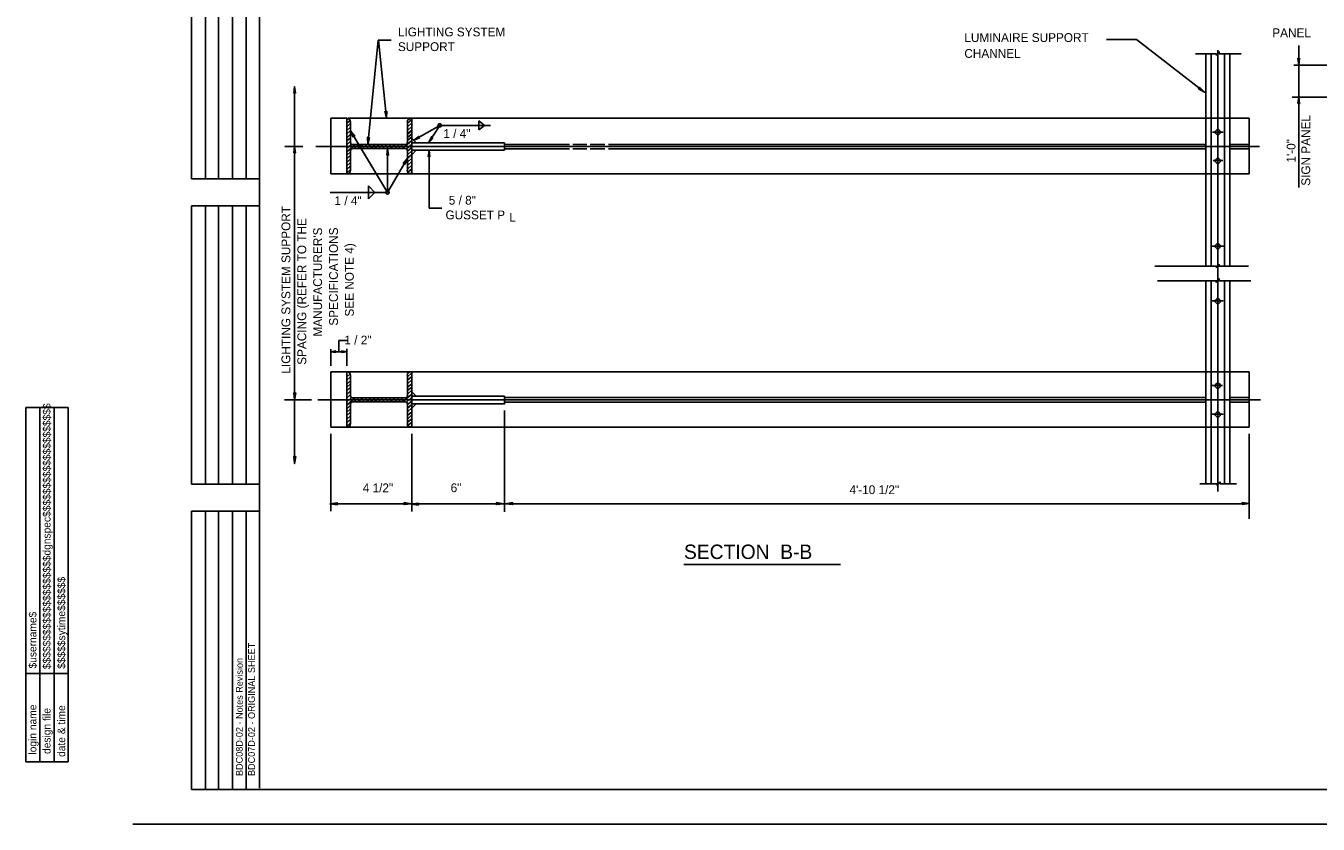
# Model space of a CAD drawing. Extents: x -3 to 26050223, y 0 to 12035012.
# Drawn here: x -3.03 to 33.64, y 0 to 22.65 of the extents above; entities that cross this region are included whole.
import ezdxf

# ---------------------------------------------------------------- set-up
doc = ezdxf.new("R2010")
doc.units = 0
for name, color, linetype in [('1', 7, 'Continuous'), ('2', 7, 'Continuous'), ('39', 7, 'Continuous')]:
    doc.layers.add(name, color=color, linetype=linetype)

msp = doc.modelspace()

# ---------------------------------------------------------------- linework, layer by layer
at = {"layer": '1'}
for p, q in [((3.6, 1.017), (3.6, 42.342)), ((1.667, 18.317), (1.667, 26.217)), ((2.067, 18.317), (2.067, 26.217)), ((2.433, 18.317), (2.433, 26.217)), ((2.833, 18.317), (2.833, 26.217)), ((3.217, 18.317), (3.217, 26.217)), ((6.967, 22.247), (6.667, 19.288)), ((7.333, 22.247), (6.967, 22.247)), ((6.975, 22.247), (7.2, 20.03)), ((27.632, 22.262), (28.482, 22.262)), ((28.482, 22.262), (30.415, 20.77)), ((33.086, 22.099), (33.086, 21.541)), ((30.158, 21.863), (30.75, 21.863)), ((30.45, 21.863), (30.45, 16.797)), ((30.6, 21.863), (30.6, 16.797)), ((30.75, 21.813), (30.825, 21.922)), ((30.75, 21.813), (30.75, 21.863)), ((30.792, 21.963), (30.792, 9.438)), ((30.825, 21.863), (30.825, 21.922)), ((30.825, 21.863), (31.45, 21.863)), ((30.983, 21.863), (30.983, 16.797)), ((31.133, 21.863), (31.133, 15.838)), ((32.945, 21.541), (34.511, 21.541)), ((33.086, 21.541), (33.086, 20.632)), ((4.592, 20.93), (4.592, 19.23)), ((32.903, 20.632), (34.67, 20.632)), ((33.086, 20.632), (33.086, 18.066)), ((5.617, 20.03), (5.617, 18.455)), ((5.617, 20.03), (6.083, 20.03)), ((6.075, 20.03), (6.075, 18.455)), ((6.075, 19.997), (6.108, 20.03)), ((6.075, 19.888), (6.175, 19.98)), ((6.075, 19.788), (6.183, 19.888)), ((6.117, 20.03), (7.883, 20.03)), ((6.183, 19.93), (6.183, 19.338)), ((7.792, 19.888), (7.917, 19.997)), ((7.792, 19.93), (7.792, 19.338)), ((7.792, 19.788), (7.917, 19.897)), ((7.892, 20.03), (11.133, 20.03)), ((7.917, 20.03), (7.917, 19.463)), ((8.717, 19.83), (7.975, 19.405)), ((8.717, 19.83), (8.392, 19.338)), ((8.717, 19.83), (10.15, 19.83)), ((9.825, 19.705), (9.825, 19.955)), ((9.825, 19.955), (9.983, 19.83)), ((9.983, 19.83), (9.825, 19.705)), ((10.966, 20.03), (30.45, 20.03)), ((30.45, 20.03), (31.133, 20.03)), ((31.133, 20.03), (31.683, 20.03)), ((31.683, 20.03), (31.683, 18.455)), ((6.075, 19.68), (6.183, 19.78)), ((6.075, 19.588), (6.183, 19.688)), ((6.075, 19.48), (6.183, 19.58)), ((6.075, 19.388), (6.183, 19.48)), ((6.183, 19.672), (7.233, 17.922)), ((7.792, 19.688), (7.917, 19.797)), ((7.792, 19.588), (7.917, 19.697)), ((7.792, 19.58), (7.917, 19.688)), ((7.792, 19.488), (7.917, 19.588)), ((7.792, 19.397), (7.917, 19.505)), ((30.617, 19.638), (30.625, 19.638)), ((30.642, 19.638), (30.942, 19.638)), ((4.317, 19.23), (4.825, 19.23)), ((4.592, 19.23), (4.592, 12.038)), ((5.2, 19.23), (12.85, 19.23)), ((6.075, 19.28), (6.183, 19.38)), ((6.075, 19.08), (6.308, 19.288)), ((6.075, 19.18), (6.208, 19.288)), ((6.075, 18.98), (6.183, 19.08)), ((6.183, 19.113), (6.183, 18.555)), ((6.242, 19.288), (7.733, 19.288)), ((6.242, 19.172), (7.733, 19.172)), ((6.283, 19.272), (6.3, 19.288)), ((6.283, 19.172), (6.408, 19.288)), ((6.4, 19.172), (6.533, 19.288)), ((6.517, 19.172), (6.642, 19.288)), ((6.633, 19.172), (6.758, 19.288)), ((6.633, 19.172), (6.708, 19.247)), ((6.742, 19.172), (6.875, 19.288)), ((6.858, 19.172), (6.992, 19.288)), ((6.975, 19.172), (7.1, 19.288)), ((7.083, 19.172), (7.208, 19.288)), ((7.2, 19.172), (7.325, 19.288)), ((7.233, 17.922), (7.233, 19.172)), ((7.308, 19.172), (7.45, 19.288)), ((7.433, 19.172), (7.558, 19.288)), ((7.542, 19.172), (7.667, 19.288)), ((7.658, 19.172), (7.917, 19.397)), ((7.767, 19.163), (7.917, 19.297)), ((7.792, 19.097), (7.917, 19.197)), ((7.792, 19.113), (7.792, 18.555)), ((7.792, 18.997), (7.917, 19.105)), ((7.917, 19.338), (7.917, 18.455)), ((7.917, 19.122), (10.55, 19.122)), ((8.042, 19.338), (10.55, 19.338)), ((8.408, 19.122), (8.408, 17.48)), ((10.55, 19.338), (10.55, 19.122)), ((10.55, 19.288), (11.133, 19.288)), ((10.55, 19.163), (11.133, 19.163)), ((11.133, 19.288), (12.392, 19.288)), ((11.133, 19.163), (12.392, 19.163)), ((12.492, 19.288), (12.883, 19.288)), ((12.492, 19.163), (12.883, 19.163)), ((12.85, 19.23), (13.383, 19.23)), ((12.983, 19.288), (13.4, 19.288)), ((12.983, 19.163), (13.4, 19.163)), ((13.367, 19.23), (25.326, 19.23)), ((13.5, 19.288), (24.692, 19.288)), ((13.5, 19.163), (24.692, 19.163)), ((24.692, 19.288), (30.45, 19.288)), ((24.692, 19.23), (31.975, 19.23)), ((24.692, 19.163), (30.45, 19.163)), ((31.133, 19.288), (31.683, 19.288)), ((31.133, 19.163), (31.683, 19.163)), ((6.075, 18.88), (6.183, 18.98)), ((6.075, 18.78), (6.183, 18.88)), ((6.075, 18.68), (6.183, 18.772)), ((7.233, 17.922), (7.792, 18.897)), ((7.792, 18.897), (7.917, 19.005)), ((7.792, 18.788), (7.917, 18.897)), ((7.792, 18.688), (7.917, 18.805)), ((30.658, 18.83), (30.933, 18.83)), ((5.617, 18.455), (6.083, 18.455)), ((5.617, 18.455), (7.883, 18.455)), ((6.075, 18.58), (6.183, 18.68)), ((6.075, 18.48), (6.183, 18.58)), ((7.792, 18.588), (7.917, 18.697)), ((7.808, 18.505), (7.917, 18.597)), ((7.875, 18.455), (7.917, 18.488)), ((7.892, 18.455), (24.692, 18.455)), ((24.692, 18.455), (30.45, 18.455)), ((30.45, 18.455), (31.133, 18.455)), ((31.133, 18.455), (31.683, 18.455)), ((3.6, 18.317), (1.667, 18.317)), ((6.692, 17.747), (6.692, 18.113)), ((6.692, 18.113), (6.867, 17.922)), ((5.6, 17.922), (7.233, 17.922)), ((6.867, 17.922), (6.692, 17.747)), ((1.667, 9.65), (1.667, 17.55)), ((1.667, 17.55), (3.6, 17.55)), ((2.067, 9.65), (2.067, 17.55)), ((2.433, 9.65), (2.433, 17.55)), ((2.833, 9.65), (2.833, 17.55)), ((3.217, 9.65), (3.217, 17.55)), ((8.408, 17.48), (8.775, 17.48)), ((30.45, 16.797), (30.45, 15.838)), ((30.6, 16.797), (30.6, 15.838)), ((30.983, 16.797), (30.983, 15.838)), ((30.625, 16.405), (30.95, 16.405)), ((29.007, 15.838), (31.657, 15.838)), ((30.75, 15.788), (30.825, 15.888)), ((30.75, 15.788), (30.75, 15.838)), ((30.825, 15.838), (30.825, 15.888)), ((30.825, 15.838), (31.358, 15.838)), ((29.083, 15.422), (31.724, 15.422)), ((30.45, 15.422), (30.45, 14.522)), ((30.6, 15.422), (30.6, 14.522)), ((30.742, 15.372), (30.825, 15.48)), ((30.742, 15.372), (30.742, 15.422)), ((30.825, 15.422), (30.825, 15.48)), ((30.825, 15.422), (31.25, 15.422)), ((30.983, 15.422), (30.983, 14.522)), ((31.133, 15.422), (31.133, 9.655)), ((30.633, 14.847), (30.942, 14.847)), ((30.45, 14.522), (30.45, 9.655)), ((30.6, 14.522), (30.6, 9.655)), ((30.983, 14.522), (30.983, 9.655)), ((5.85, 13.405), (5.85, 13.722)), ((6.083, 13.722), (5.85, 13.722)), ((5.617, 13.48), (5.617, 13.005)), ((5.617, 13.405), (6.075, 13.405)), ((6.075, 13.488), (6.075, 13.005)), ((5.617, 12.838), (6.083, 12.838)), ((20.383, 12.838), (5.617, 12.838)), ((5.617, 12.838), (5.617, 11.263)), ((6.075, 12.805), (6.108, 12.838)), ((6.075, 12.838), (6.075, 11.263)), ((7.917, 12.838), (7.917, 11.263)), ((12.6, 12.838), (12.5, 12.838)), ((30.45, 12.838), (20.383, 12.838)), ((31.133, 12.838), (30.45, 12.838)), ((31.683, 12.838), (31.133, 12.838)), ((31.683, 12.838), (31.683, 11.263)), ((6.075, 12.697), (6.175, 12.788)), ((6.075, 12.597), (6.183, 12.697)), ((6.075, 12.488), (6.183, 12.588)), ((6.075, 12.397), (6.183, 12.497)), ((6.183, 12.738), (6.183, 12.155)), ((7.792, 12.697), (7.917, 12.805)), ((7.792, 12.738), (7.792, 12.155)), ((7.792, 12.597), (7.917, 12.705)), ((7.792, 12.497), (7.917, 12.605)), ((7.792, 12.397), (7.917, 12.497)), ((6.075, 12.297), (6.183, 12.397)), ((6.075, 12.197), (6.183, 12.297)), ((6.075, 12.088), (6.183, 12.188)), ((6.075, 11.988), (6.208, 12.105)), ((7.658, 11.98), (7.917, 12.205)), ((7.767, 11.972), (7.917, 12.113)), ((7.792, 12.305), (7.917, 12.397)), ((7.792, 12.205), (7.917, 12.313)), ((7.917, 12.147), (10.55, 12.147)), ((10.55, 12.147), (10.55, 11.922)), ((10.55, 12.105), (11.133, 12.105)), ((10.55, 12.105), (24.7, 12.105)), ((24.7, 12.105), (30.45, 12.105)), ((30.633, 12.447), (30.925, 12.447)), ((31.133, 12.105), (31.683, 12.105)), ((-3.033, 1.767), (-3.033, 11.825)), ((-1.833, 11.825), (-3.033, 11.825)), ((-2.633, 1.767), (-2.633, 11.825)), ((-2.233, 1.767), (-2.233, 11.825)), ((-1.833, 1.767), (-1.833, 11.825)), ((4.308, 12.038), (5.075, 12.038)), ((4.592, 12.038), (4.592, 10.23)), ((5.25, 12.038), (25.005, 12.038)), ((6.075, 11.888), (6.308, 12.097)), ((6.075, 11.788), (6.183, 11.888)), ((6.075, 11.688), (6.183, 11.788)), ((6.183, 11.922), (6.183, 11.363)), ((6.242, 12.097), (7.733, 12.097)), ((6.242, 11.98), (7.733, 11.98)), ((6.283, 12.08), (6.3, 12.097)), ((6.283, 11.98), (6.408, 12.097)), ((6.4, 11.98), (6.533, 12.097)), ((6.517, 11.98), (6.642, 12.097)), ((6.633, 11.98), (6.758, 12.097)), ((6.633, 11.98), (6.708, 12.055)), ((6.742, 11.98), (6.875, 12.097)), ((6.858, 11.98), (6.992, 12.097)), ((6.975, 11.98), (7.1, 12.097)), ((7.083, 11.98), (7.208, 12.097)), ((7.2, 11.98), (7.325, 12.097)), ((7.308, 11.98), (7.45, 12.097)), ((7.433, 11.98), (7.558, 12.097)), ((7.542, 11.98), (7.667, 12.097)), ((7.792, 11.905), (7.917, 12.005)), ((7.792, 11.922), (7.792, 11.363)), ((7.792, 11.805), (7.917, 11.913)), ((7.792, 11.705), (7.917, 11.813)), ((7.917, 11.93), (10.55, 11.93)), ((10.55, 11.972), (11.133, 11.972)), ((10.55, 11.972), (24.7, 11.972)), ((10.55, 11.738), (10.55, 8.862)), ((24.7, 12.038), (32, 12.038)), ((24.7, 11.972), (30.45, 11.972)), ((31.133, 11.972), (31.683, 11.972)), ((6.075, 11.597), (6.183, 11.688)), ((6.075, 11.488), (6.183, 11.588)), ((6.075, 11.388), (6.183, 11.488)), ((6.075, 11.288), (6.183, 11.388)), ((7.792, 11.597), (7.917, 11.705)), ((7.792, 11.497), (7.917, 11.613)), ((7.792, 11.405), (7.917, 11.505)), ((7.808, 11.313), (7.917, 11.405)), ((30.633, 11.63), (30.942, 11.63)), ((5.617, 11.263), (6.083, 11.263)), ((5.617, 11.08), (5.617, 8.885)), ((6.075, 11.263), (24.7, 11.263)), ((7.875, 11.263), (7.917, 11.305)), ((7.917, 11.08), (7.917, 8.876)), ((31.683, 11.263), (24.7, 11.263)), ((31.133, 11.263), (30.45, 11.263)), ((31.683, 11.263), (31.133, 11.263)), ((31.683, 11.08), (31.683, 8.668)), ((3.6, 9.65), (1.667, 9.65)), ((30.283, 9.655), (30.775, 9.655)), ((30.775, 9.613), (30.858, 9.713)), ((30.775, 9.613), (30.775, 9.655)), ((30.858, 9.655), (30.858, 9.713)), ((30.858, 9.655), (31.317, 9.655)), ((1.667, 0.983), (1.667, 8.883)), ((1.667, 8.883), (3.6, 8.883)), ((2.067, 0.983), (2.067, 8.883)), ((2.433, 0.983), (2.433, 8.883)), ((2.833, 0.983), (2.833, 8.883)), ((3.217, 0.983), (3.217, 8.883)), ((5.612, 9.093), (7.912, 9.093)), ((7.898, 9.087), (10.531, 9.087)), ((10.569, 9.093), (31.604, 9.093)), ((-1.833, 4.275), (-3.033, 4.275)), ((-1.833, 1.767), (-3.033, 1.767)), ((3.6, 0.983), (1.667, 0.983)), ((3.6, 0.983), (68.183, 0.983)), ((68.892, 0), (0, 0))]:
    msp.add_line(p, q, dxfattribs=at)
for points in [[(33.111, 21.732), (33.086, 21.541), (33.061, 21.732), (33.086, 21.707)], [(4.567, 20.747), (4.592, 20.93), (4.617, 20.747), (4.592, 20.763)], [(30.273, 20.879), (30.273, 20.912), (30.415, 20.77), (30.24, 20.87)], [(33.061, 20.449), (33.086, 20.632), (33.111, 20.449), (33.086, 20.466)], [(7.183, 20.213), (7.208, 20.23), (7.2, 20.03), (7.15, 20.222)], [(6.258, 19.497), (6.183, 19.672), (6.3, 19.522), (6.267, 19.53)], [(6.683, 19.472), (6.717, 19.48), (6.667, 19.288), (6.658, 19.488)], [(8.15, 19.48), (7.975, 19.405), (8.125, 19.522), (8.125, 19.488)], [(8.517, 19.48), (8.392, 19.338), (8.475, 19.505), (8.483, 19.48)], [(4.567, 19.047), (4.592, 19.23), (4.617, 19.047), (4.592, 19.063)], [(7.208, 18.988), (7.233, 19.172), (7.258, 18.988), (7.233, 19.005)], [(8.383, 18.938), (8.408, 19.122), (8.433, 18.938), (8.408, 18.955)], [(7.675, 18.747), (7.792, 18.897), (7.717, 18.722), (7.708, 18.747)], [(5.786, 9.088), (5.802, 9.063), (5.602, 9.088), (5.802, 9.121)], [(8.089, 9.08), (8.106, 9.055), (7.906, 9.08), (8.106, 9.113)]]:
    msp.add_lwpolyline(points, close=True, dxfattribs=at)
for centre, radius in [((8.711, 19.829), 0.0496), ((30.79, 19.638), 0.0708), ((30.79, 18.823), 0.0708), ((7.231, 17.924), 0.0496), ((30.79, 16.401), 0.0708), ((30.79, 14.842), 0.0708), ((30.79, 12.441), 0.0708), ((30.79, 11.626), 0.0708)]:
    msp.add_circle(centre, radius, dxfattribs=at)
for centre, radius, start, end in [((6.083, 19.928), 0.0992, 0, 90), ((7.889, 19.928), 0.0992, 90, 180), ((6.239, 19.34), 0.0567, 180, 270), ((6.239, 19.114), 0.0567, 90, 180), ((7.734, 19.34), 0.0567, 270, 0), ((7.734, 19.114), 0.0567, 0, 90), ((7.734, 19.34), 0.0567, 359.6272, 0), ((6.083, 18.554), 0.0992, 270, 0), ((7.889, 18.554), 0.0992, 180, 270), ((6.083, 12.739), 0.0992, 0, 90), ((7.889, 12.739), 0.0992, 90, 180), ((6.239, 12.151), 0.0567, 180, 270), ((7.734, 12.151), 0.0567, 270, 0), ((7.734, 12.151), 0.0567, 359.6272, 0), ((6.239, 11.924), 0.0567, 90, 180), ((7.734, 11.924), 0.0567, 0, 90), ((6.083, 11.364), 0.0992, 270, 0), ((7.889, 11.364), 0.0992, 180, 270)]:
    msp.add_arc(centre, radius, start, end, dxfattribs=at)
at = {"layer": '2'}
for p, q in [((8.042, 19.338), (7.917, 19.463)), ((7.917, 19.463), (7.917, 19.338)), ((7.917, 19.338), (8.042, 19.338)), ((7.917, 19.122), (8.042, 19.122)), ((8.042, 19.122), (7.917, 18.997)), ((7.917, 18.997), (7.917, 19.122)), ((8.042, 12.147), (7.917, 12.272)), ((7.917, 12.272), (7.917, 12.147)), ((7.917, 12.147), (8.042, 12.147)), ((7.917, 11.93), (8.042, 11.93)), ((8.042, 11.93), (7.917, 11.805)), ((7.917, 11.805), (7.917, 11.93)), ((15.642, 7.367), (20.083, 7.367))]:
    msp.add_line(p, q, dxfattribs=at)
at = {"layer": '39'}
for points in [[(6.683, 19.472), (6.717, 19.48), (6.667, 19.288), (6.658, 19.488)], [(5.75, 13.405), (5.758, 13.388), (5.617, 13.405), (5.758, 13.43)], [(5.95, 13.405), (5.933, 13.43), (6.075, 13.405), (5.933, 13.388)], [(4.592, 12.222), (4.625, 12.238), (4.592, 12.038), (4.567, 12.238)], [(4.592, 10.413), (4.625, 10.43), (4.592, 10.23), (4.567, 10.43)], [(7.714, 9.093), (7.698, 9.126), (7.898, 9.093), (7.698, 9.068)], [(10.338, 9.093), (10.322, 9.126), (10.522, 9.093), (10.322, 9.068)], [(10.762, 9.093), (10.778, 9.068), (10.578, 9.093), (10.778, 9.126)], [(31.498, 9.098), (31.482, 9.131), (31.682, 9.098), (31.482, 9.073)]]:
    msp.add_lwpolyline(points, close=True, dxfattribs=at)

# ---------------------------------------------------------------- texts
at = {"layer": '1'}
for s, height, p in [('$$$$$$$$$$$$$$$$$$$$dgnspec$$$$$$$$$$$$$$$$$$$$', 0.21665, (-2.333, 4.4)), ('$$$$$sytime$$$$$$', 0.21665, (-1.917, 4.408)), ('$username$', 0.2167, (-2.733, 4.417)), ('BDC07D-02 - ORIGINAL SHEET', 0.19265, (3.467, 1.367)), ('BDC08D-02 - Notes Revision', 0.19265, (3.121, 1.367)), ('login name', 0.2167, (-2.733, 1.975)), ('date & time', 0.21665, (-1.917, 1.908)), ('design file', 0.21665, (-2.333, 1.992))]:
    msp.add_text(s, height=height, rotation=90, dxfattribs=at).set_placement(p)
at = {"layer": '2'}
for s, height, p in [('LIGHTING SYSTEM', 0.25, (7.525, 22.355)), ('LUMINAIRE SUPPORT', 0.25, (23.598, 22.196)), ('PANEL', 0.25, (32.336, 22.332)), ('SUPPORT', 0.25, (7.525, 21.938)), ('CHANNEL ', 0.25, (23.598, 21.746)), (' 1 / 4"', 0.25, (8.721, 19.472)), (' 1 / 4"', 0.25, (5.632, 17.567)), (' 5 / 8"', 0.25, (8.875, 17.58)), ('GUSSET P', 0.25, (8.875, 17.163)), ('L', 0.25, (10.685, 17.096)), (' 1 / 2"', 0.25, (5.913, 13.613)), ('4 1/2"', 0.25, (6.527, 9.417)), ('6"', 0.25, (9.021, 9.421)), ('4\'-10 1/2"', 0.25, (20.338, 9.365)), ('SECTION  B-B', 0.40835, (15.642, 7.525))]:
    msp.add_text(s, height=height, dxfattribs=at).set_placement(p)
for s, p in [('SIGN PANEL', (33.411, 18.116)), ('1\'-0"', (32.995, 18.774)), ('LIGHTING SYSTEM SUPPORT ', (4.472, 12.785)), ('SPACING (REFER TO THE ', (4.922, 13.036)), ("MANUFACTURER'S ", (5.372, 13.837)), ('SPECIFICATIONS', (5.822, 14.146)), ('SEE NOTE 4)', (6.272, 14.404))]:
    msp.add_text(s, height=0.25, rotation=90, dxfattribs=at).set_placement(p)

doc.saveas('drawing.dxf')
